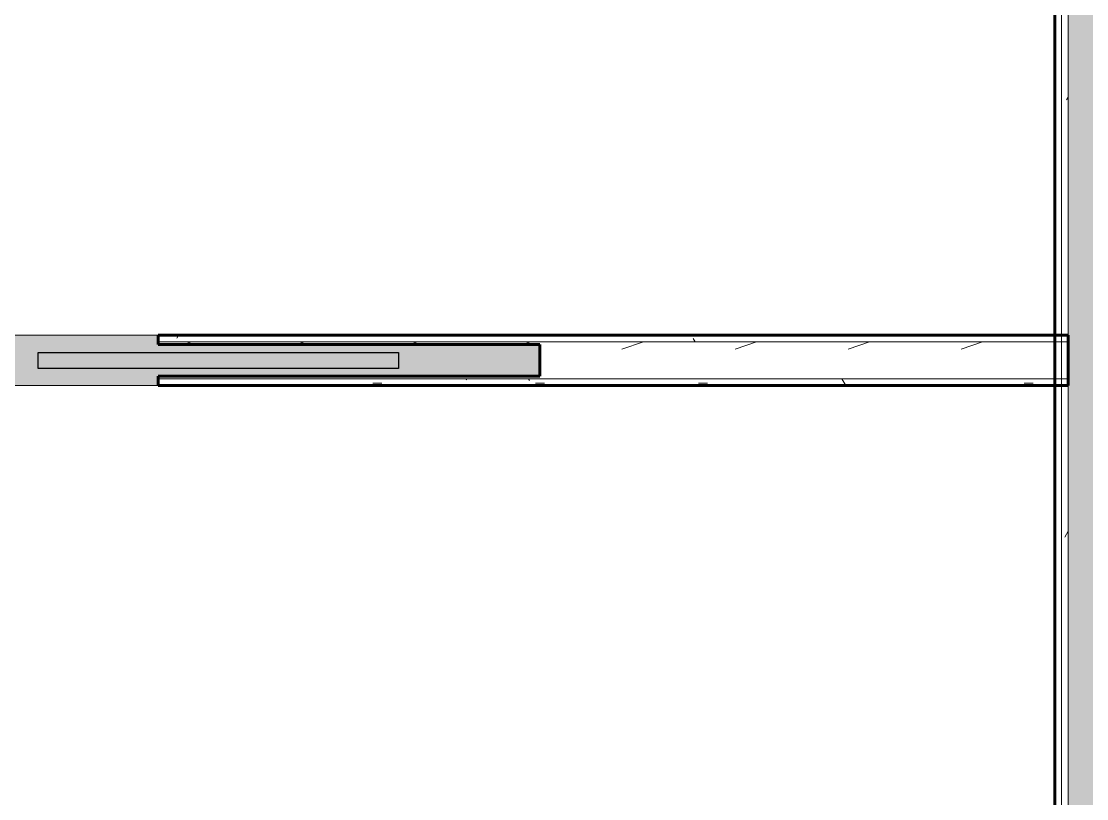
# Model space of a CAD drawing. Header units: inches. Extents: x -4061 to -1937, y 10959 to 12323.
# Drawn here: x -2613.6 to -2513.1, y 11537.1 to 11610.5 of the extents above; entities that cross this region are included whole.
import ezdxf

# ---------------------------------------------------------------- set-up
doc = ezdxf.new("R2010")
doc.units = ezdxf.units.IN
doc.header["$MEASUREMENT"] = 0
for name, color, linetype, lineweight in [('0-1', 7, 'Continuous', 5), ('0-2', 10, 'Continuous', 18), ('A-DOOR-2', 50, 'Continuous', 30), ('A-WALL', 113, 'Continuous', 18), ('A-WALL-1', 8, 'Continuous', 5), ('A-WALL-2', 250, 'Continuous', 60), ('A-WALL-3', 10, 'Continuous', 18), ('A-WALL-PATT-1', 7, 'Continuous', 9), ('A-WALL-PATT-2', 55, 'Continuous', 9), ('A-WALL-PATT-6', 111, 'Continuous', 9), ('I-WALL-2', 2, 'Continuous', 60)]:
    doc.layers.add(name, color=color, linetype=linetype, lineweight=lineweight)
pattern_1 = [(0, (0, 0), (20.48, 5.12), [0.845, -14.515, 0.845, -14.515, -81.92]), (0, (0, 0), (20.48, 5.12), [-30.72, 0.845, -29.875, 0.845, -14.515, -35.84]), (0, (0, 0), (20.48, 5.12), [-76.8, 0.845, -9.395, 0.845, -24.755]), (120, (7.68, 2.56), (-14.67405, 15.1762003), [0.845, -14.515, 0.845, -14.515, -81.92]), (120, (7.68, 2.56), (-14.67405, 15.1762003), [-30.72, 0.845, -29.875, 0.845, -14.515, -35.84]), (120, (7.68, 2.56), (-14.67405, 15.1762003), [-76.8, 0.845, -9.395, 0.845, -24.755]), (240, (10.24, 12.8), (-5.80595, -20.2962003), [0.845, -14.515, 0.845, -14.515, -81.92]), (240, (10.24, 12.8), (-5.80595, -20.2962003), [-30.72, 0.845, -29.875, 0.845, -14.515, -35.84]), (240, (10.24, 12.8), (-5.80595, -20.2962003), [-76.8, 0.845, -9.395, 0.845, -24.755])]

# ---------------------------------------------------------------- blocks, each defined once
blk = doc.blocks.new('Pocket_Door_2385 - 34_ x 80_-1722096-ENLARGED RCP - 1ST FLOOR PLAN - EAST')
at = {"layer": 'A-DOOR-2'}
for p, q in [((-39.67, -0.75), (-39.67, 0.75)), ((-39.67, 0.75), (-5.67, 0.75)), ((-5.67, 0.75), (-5.67, -0.75)), ((-5.67, -0.75), (-39.67, -0.75))]:
    blk.add_line(p, q, dxfattribs=at)
blk = doc.blocks.new('CTR - 1st Phase - Unit Layouts_rvt-1-ENLARGED RCP - 1ST FLOOR PLAN - EAST')
at = {"layer": 'A-WALL-1'}
blk.add_hatch(color=256, dxfattribs=at).paths.add_polyline_path([(-2600.7, 11576.11), (-2600.7, 11576.99), (-2564.7, 11576.99), (-2564.7, 11579.99), (-2600.7, 11579.99), (-2600.7, 11580.86), (-2634.7, 11580.86), (-2634.7, 11576.11), (-2614.46, 11576.11)], flags=0)
at = {"layer": 'A-WALL-PATT-1'}
h = blk.add_hatch(dxfattribs=at)
h.set_pattern_fill('FP_1', color=256, style=0, pattern_type=2)
h.set_pattern_definition(pattern_1)
h.paths.add_polyline_path([(-2600.7, 11580.24), (-2516.12, 11580.25), (-2516.12, 11580.86), (-2600.7, 11580.86)], flags=0)
h.paths.add_polyline_path([(-2644.52, 11580.24), (-2634.7, 11580.24), (-2634.7, 11580.86), (-2644.52, 11580.86), (-2644.52, 11580.24)], flags=0)
h = blk.add_hatch(dxfattribs=at)
h.set_pattern_fill('FP_1', color=256, style=0, pattern_type=2)
h.set_pattern_definition(pattern_1)
h.paths.add_polyline_path([(-2593.02, 11576.11), (-2516.12, 11576.12), (-2516.12, 11576.74), (-2600.7, 11576.74), (-2600.7, 11576.11)], flags=0)
h.paths.add_polyline_path([(-2644.52, 11576.11), (-2634.7, 11576.11), (-2634.7, 11576.74), (-2644.52, 11576.74)], flags=0)
at = {"layer": 'A-WALL-PATT-2'}
h = blk.add_hatch(dxfattribs=at)
h.set_pattern_fill('FP_2', color=256, style=0, pattern_type=2)
h.set_pattern_definition([(216.87, (4.265, 10.662), (31.9871619, 21.32545714), [5.331, -47.981]), (206.565, (10.662, 7.464), (-10.662476, -10.6620098), [11.921, -11.921]), (198.435, (10.662, 2.132), (-21.32449365, -10.6625869), [6.744, -26.974])])
h.paths.add_polyline_path([(-2522.48, 11576.74), (-2516.12, 11576.75), (-2516.12, 11580.24), (-2600.7, 11580.24), (-2600.7, 11579.99), (-2564.7, 11579.99), (-2564.7, 11576.99), (-2600.7, 11576.99), (-2600.7, 11576.74), (-2553.14, 11576.74)], flags=0)
h.paths.add_polyline_path([(-2644.52, 11576.74), (-2634.7, 11576.74), (-2634.7, 11580.24), (-2645.15, 11580.24), (-2645.15, 11576.74), (-2645.12, 11576.74)], flags=0)
at = {"layer": 'A-WALL-2'}
for p, q in [((-2600.7, 11579.99), (-2600.7, 11580.86)), ((-2600.7, 11580.86), (-2514.87, 11580.86)), ((-2514.87, 11580.86), (-2514.87, 11576.11)), ((-2564.7, 11579.99), (-2600.7, 11579.99)), ((-2564.7, 11576.99), (-2564.7, 11579.99)), ((-2600.7, 11576.11), (-2600.7, 11576.99)), ((-2600.7, 11576.99), (-2564.7, 11576.99)), ((-2514.87, 11576.11), (-2600.7, 11576.11))]:
    blk.add_line(p, q, dxfattribs=at)
at = {"layer": 'A-WALL-3'}
for p, q in [((-2600.7, 11580.86), (-2634.7, 11580.86)), ((-2600.7, 11580.24), (-2514.87, 11580.24)), ((-2634.7, 11576.11), (-2600.7, 11576.11)), ((-2600.7, 11576.74), (-2514.87, 11576.74))]:
    blk.add_line(p, q, dxfattribs=at)
at = {"layer": '0-2', "rotation": 180}
blk.add_blockref('Pocket_Door_2385 - 34_ x 80_-1722096-ENLARGED RCP - 1ST FLOOR PLAN - EAST', (-2617.7, 11578.49), dxfattribs=at)

msp = doc.modelspace()

# ---------------------------------------------------------------- hatches: boundary and pattern name
at = {"layer": 'A-WALL-PATT-6'}
h = msp.add_hatch(dxfattribs=at)
h.set_pattern_fill('FP_17', color=256, style=0, pattern_type=2)
h.set_pattern_definition([(161.57, (0.32, 0.32), (-2.560496185, -0.000537386), [0, -18.214, 2.022, 0]), (18.43, (-0.32, 0.32), (-2.560496185, 0.000537386), [0, -18.214, 2.022, 0]), (108.43, (0.32, 0.32), (1.27922091, -6.400876726), [6.07, -14.166]), (71.57, (-0.32, 0.32), (1.27922091, 6.400876726), [6.07, -14.166])])
h.paths.add_polyline_path([(-2514.87, 11285.54), (-2511.37, 11285.54), (-2511.38, 11644.59), (-2514.87, 11644.59), (-2514.87, 11286.29)], flags=0)
h = msp.add_hatch(dxfattribs=at)
h.set_pattern_fill('FP_1', color=256, style=0, pattern_type=2)
h.set_pattern_definition(pattern_1)
h.paths.add_polyline_path([(-2514.87, 11285.54), (-2514.87, 11448.99), (-2515.5, 11448.99), (-2515.5, 11285.54)], flags=0)
h.paths.add_polyline_path([(-2515.5, 11452.49), (-2514.87, 11452.49), (-2514.87, 11643.96), (-2515.5, 11643.96), (-2515.5, 11474.21)], flags=0)
h = msp.add_hatch(dxfattribs=at)
h.set_pattern_fill('FP_1', color=256, style=0, pattern_type=2)
h.set_pattern_definition(pattern_1)
h.paths.add_polyline_path([(-2515.5, 11285.54), (-2515.5, 11448.99), (-2516.12, 11448.99), (-2516.12, 11285.54)], flags=0)
h.paths.add_polyline_path([(-2515.5, 11452.49), (-2515.5, 11643.34), (-2516.12, 11643.33), (-2516.12, 11452.49)], flags=0)

# ---------------------------------------------------------------- linework, layer by layer
at = {"layer": 'A-WALL'}
for p, q in [((-2514.87, 11644.59), (-2514.87, 11285.54)), ((-2515.5, 11643.96), (-2515.5, 11285.54))]:
    msp.add_line(p, q, dxfattribs=at)
at = {"layer": 'I-WALL-2'}
msp.add_line((-2516.12, 11411.36), (-2516.12, 11643.34), dxfattribs=at)

# ---------------------------------------------------------------- block references
at = {"layer": '0-1'}
msp.add_blockref('CTR - 1st Phase - Unit Layouts_rvt-1-ENLARGED RCP - 1ST FLOOR PLAN - EAST', (0, 0), dxfattribs=at)

doc.saveas('drawing.dxf')
